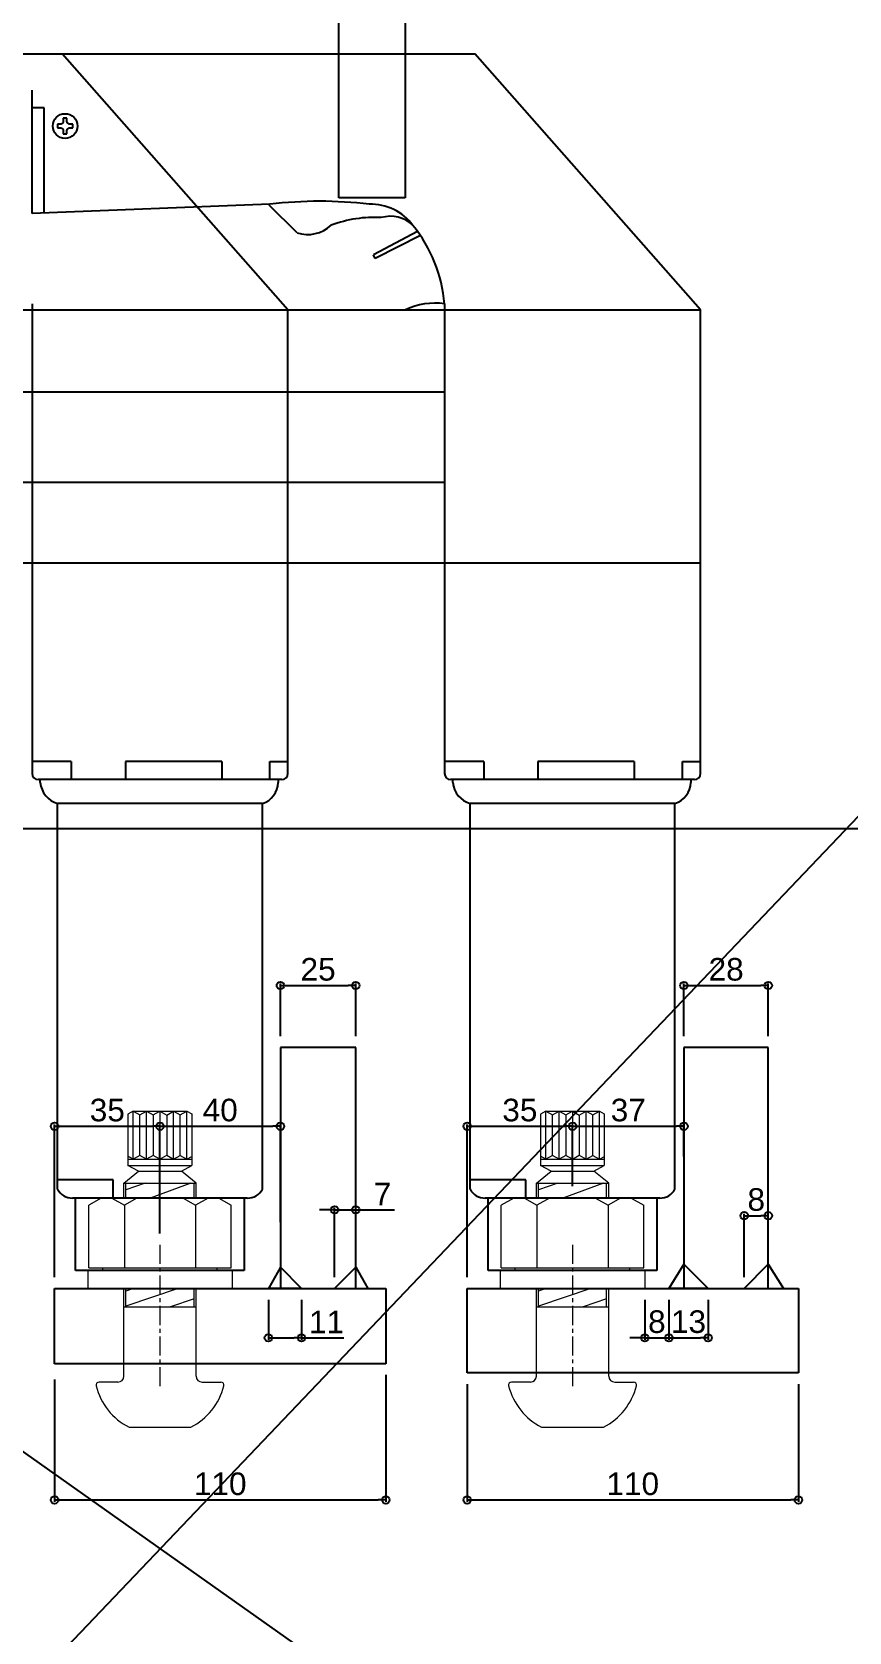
# Model space of a CAD drawing. Header units: millimetres. Extents: x -2880 to 3894, y -2977 to 4857.
# Drawn here: x 296 to 567, y 1071 to 1602 of the extents above; entities that cross this region are included whole.
import ezdxf

# ---------------------------------------------------------------- set-up
doc = ezdxf.new("R2010")
doc.units = ezdxf.units.MM
doc.header["$MEASUREMENT"] = 0
doc.linetypes.add('CENTER', pattern=[50.8, 31.75, -6.35, 6.35, -6.35])
for name, color, linetype in [('_1-0_', 7, 'Continuous'), ('gauge', 1, 'Continuous'), ('KB', 7, 'Continuous')]:
    doc.layers.add(name, color=color, linetype=linetype)
doc.layers.add('不明1', color=6, linetype='Continuous', lineweight=18)
doc.layers.add('中心線', color=4, linetype='CENTER', lineweight=13)
doc.styles.get("Standard").update_dxf_attribs({"font": 'arial.ttf'})
doc.dimstyles.new('コピー ～ 一般寸法', dxfattribs={"dimscale": 0.5, "dimtxt": 15, "dimasz": 5, "dimexe": 1.25, "dimexo": 7.5, "dimgap": 3, "dimtad": 1, "dimdec": 1, "dimdsep": 46, "dimtxsty": 'Standard', "dimblk": 'ORIGIN', "dimcen": 0, "dimclrd": 256, "dimclre": 256, "dimclrt": 256, "dimadec": 0, "dimazin": 0, "dimtfac": 1, "dimtdec": 1, "dimtmove": 0, "dimatfit": 3, "dimfxl": 0, "dimarcsym": 0})

# ---------------------------------------------------------------- blocks, each defined once
blk = doc.blocks.new('_Origin')
at = {"color": 0, "linetype": 'ByBlock', "lineweight": -2}
blk.add_line((0, 0), (-1, 0), dxfattribs=at)
blk.add_circle((0, 0), 0.5, dxfattribs=at)
blk = doc.blocks.new('*D504')
at = {"layer": 'Defpoints', "color": 0}
for p in [(403.06, 1285.57), (378.06, 1264.98), (403.06, 1264.98)]:
    blk.add_point(p, dxfattribs=at)
at = {"layer": 'KB', "lineweight": -2}
for p, q in [((378.06, 1268.73), (378.06, 1286.19)), ((403.06, 1268.73), (403.06, 1286.19)), ((380.56, 1285.57), (400.56, 1285.57))]:
    blk.add_line(p, q, dxfattribs=at)
at = {"layer": 'KB', "lineweight": -2, "xscale": 2.5, "yscale": 2.5, "zscale": 2.5, "rotation": 180}
blk.add_blockref('_Origin', (378.06, 1285.57), dxfattribs=at)
at = {"layer": 'KB', "lineweight": -2, "xscale": 2.5, "yscale": 2.5, "zscale": 2.5}
blk.add_blockref('_Origin', (403.06, 1285.57), dxfattribs=at)
at = {"layer": 'KB', "insert": (390.56, 1290.9), "char_height": 7.5, "attachment_point": 5}
blk.add_mtext('25', dxfattribs=at)
blk = doc.blocks.new('*D505')
at = {"layer": 'Defpoints', "color": 0}
for p in [(540.06, 1285.57), (512.06, 1264.98), (540.06, 1264.98)]:
    blk.add_point(p, dxfattribs=at)
at = {"layer": 'KB', "lineweight": -2}
for p, q in [((512.06, 1268.73), (512.06, 1286.19)), ((540.06, 1268.73), (540.06, 1286.19)), ((514.56, 1285.57), (537.56, 1285.57))]:
    blk.add_line(p, q, dxfattribs=at)
at = {"layer": 'KB', "lineweight": -2, "xscale": 2.5, "yscale": 2.5, "zscale": 2.5, "rotation": 180}
blk.add_blockref('_Origin', (512.06, 1285.57), dxfattribs=at)
at = {"layer": 'KB', "lineweight": -2, "xscale": 2.5, "yscale": 2.5, "zscale": 2.5}
blk.add_blockref('_Origin', (540.06, 1285.57), dxfattribs=at)
at = {"layer": 'KB', "insert": (526.06, 1290.9), "char_height": 7.5, "attachment_point": 5}
blk.add_mtext('28', dxfattribs=at)
blk = doc.blocks.new('*D509')
at = {"layer": 'Defpoints', "color": 0}
for p in [(374.06, 1184.98), (385.06, 1184.98), (385.06, 1168.56)]:
    blk.add_point(p, dxfattribs=at)
at = {"layer": 'gauge', "lineweight": -2}
for p, q in [((374.06, 1181.23), (374.06, 1167.94)), ((385.06, 1181.23), (385.06, 1167.94)), ((376.56, 1168.56), (382.56, 1168.56)), ((385.06, 1168.56), (399.14, 1168.56))]:
    blk.add_line(p, q, dxfattribs=at)
at = {"layer": 'gauge', "lineweight": -2, "xscale": 2.5, "yscale": 2.5, "zscale": 2.5, "rotation": 180}
blk.add_blockref('_Origin', (374.06, 1168.56), dxfattribs=at)
at = {"layer": 'gauge', "lineweight": -2, "xscale": 2.5, "yscale": 2.5, "zscale": 2.5}
blk.add_blockref('_Origin', (385.06, 1168.56), dxfattribs=at)
at = {"layer": 'gauge', "insert": (393.35, 1173.83), "char_height": 7.5, "attachment_point": 5}
blk.add_mtext('11', dxfattribs=at)
blk = doc.blocks.new('*D510')
at = {"layer": 'Defpoints', "color": 0}
for p in [(507.06, 1184.98), (520.06, 1184.98), (520.06, 1168.56)]:
    blk.add_point(p, dxfattribs=at)
at = {"layer": 'gauge', "lineweight": -2}
for p, q in [((507.06, 1181.23), (507.06, 1167.94)), ((520.06, 1181.23), (520.06, 1167.94)), ((509.56, 1168.56), (517.56, 1168.56))]:
    blk.add_line(p, q, dxfattribs=at)
at = {"layer": 'gauge', "lineweight": -2, "xscale": 2.5, "yscale": 2.5, "zscale": 2.5, "rotation": 180}
blk.add_blockref('_Origin', (507.06, 1168.56), dxfattribs=at)
at = {"layer": 'gauge', "lineweight": -2, "xscale": 2.5, "yscale": 2.5, "zscale": 2.5}
blk.add_blockref('_Origin', (520.06, 1168.56), dxfattribs=at)
at = {"layer": 'gauge', "insert": (513.56, 1173.89), "char_height": 7.5, "attachment_point": 5}
blk.add_mtext('13', dxfattribs=at)
blk = doc.blocks.new('*D134')
at = {"layer": 'Defpoints', "color": 0}
for p in [(303.06, 1158.48), (413.06, 1159.98), (413.06, 1114.72)]:
    blk.add_point(p, dxfattribs=at)
at = {"layer": 'gauge', "lineweight": -2}
for p, q in [((303.06, 1154.73), (303.06, 1114.1)), ((413.06, 1156.23), (413.06, 1114.1)), ((305.56, 1114.72), (410.56, 1114.72))]:
    blk.add_line(p, q, dxfattribs=at)
at = {"layer": 'gauge', "lineweight": -2, "xscale": 2.5, "yscale": 2.5, "zscale": 2.5, "rotation": 180}
blk.add_blockref('_Origin', (303.06, 1114.72), dxfattribs=at)
at = {"layer": 'gauge', "lineweight": -2, "xscale": 2.5, "yscale": 2.5, "zscale": 2.5}
blk.add_blockref('_Origin', (413.06, 1114.72), dxfattribs=at)
at = {"layer": 'gauge', "insert": (358.06, 1120.05), "char_height": 7.5, "attachment_point": 5}
blk.add_mtext('110', dxfattribs=at)
blk = doc.blocks.new('*D135')
at = {"layer": 'Defpoints', "color": 0}
for p in [(338.06, 1238.83), (338.06, 1199.48), (303.06, 1184.98)]:
    blk.add_point(p, dxfattribs=at)
at = {"layer": 'gauge', "lineweight": -2}
for p, q in [((303.06, 1188.73), (303.06, 1239.46)), ((305.56, 1238.83), (335.56, 1238.83)), ((338.06, 1203.23), (338.06, 1239.46))]:
    blk.add_line(p, q, dxfattribs=at)
at = {"layer": 'gauge', "lineweight": -2, "xscale": 2.5, "yscale": 2.5, "zscale": 2.5, "rotation": 180}
blk.add_blockref('_Origin', (303.06, 1238.83), dxfattribs=at)
at = {"layer": 'gauge', "lineweight": -2, "xscale": 2.5, "yscale": 2.5, "zscale": 2.5}
blk.add_blockref('_Origin', (338.06, 1238.83), dxfattribs=at)
at = {"layer": 'gauge', "insert": (320.56, 1244.16), "char_height": 7.5, "attachment_point": 5}
blk.add_mtext('35', dxfattribs=at)
blk = doc.blocks.new('*D136')
at = {"layer": 'Defpoints', "color": 0}
for p in [(440.06, 1156.98), (550.06, 1156.98), (550.06, 1114.72)]:
    blk.add_point(p, dxfattribs=at)
at = {"layer": 'gauge', "lineweight": -2}
for p, q in [((440.06, 1153.23), (440.06, 1114.1)), ((550.06, 1153.23), (550.06, 1114.1)), ((442.56, 1114.72), (547.56, 1114.72))]:
    blk.add_line(p, q, dxfattribs=at)
at = {"layer": 'gauge', "lineweight": -2, "xscale": 2.5, "yscale": 2.5, "zscale": 2.5, "rotation": 180}
blk.add_blockref('_Origin', (440.06, 1114.72), dxfattribs=at)
at = {"layer": 'gauge', "lineweight": -2, "xscale": 2.5, "yscale": 2.5, "zscale": 2.5}
blk.add_blockref('_Origin', (550.06, 1114.72), dxfattribs=at)
at = {"layer": 'gauge', "insert": (495.06, 1120.05), "char_height": 7.5, "attachment_point": 5}
blk.add_mtext('110', dxfattribs=at)
blk = doc.blocks.new('*D137')
at = {"layer": 'Defpoints', "color": 0}
for p in [(475.06, 1238.83), (475.06, 1215.17), (440.06, 1184.98)]:
    blk.add_point(p, dxfattribs=at)
at = {"layer": 'gauge', "lineweight": -2}
for p, q in [((440.06, 1188.73), (440.06, 1239.46)), ((442.56, 1238.83), (472.56, 1238.83)), ((475.06, 1218.92), (475.06, 1239.46))]:
    blk.add_line(p, q, dxfattribs=at)
at = {"layer": 'gauge', "lineweight": -2, "xscale": 2.5, "yscale": 2.5, "zscale": 2.5, "rotation": 180}
blk.add_blockref('_Origin', (440.06, 1238.83), dxfattribs=at)
at = {"layer": 'gauge', "lineweight": -2, "xscale": 2.5, "yscale": 2.5, "zscale": 2.5}
blk.add_blockref('_Origin', (475.06, 1238.83), dxfattribs=at)
at = {"layer": 'gauge', "insert": (457.56, 1244.16), "char_height": 7.5, "attachment_point": 5}
blk.add_mtext('35', dxfattribs=at)
blk = doc.blocks.new('*D473')
at = {"layer": 'Defpoints', "color": 0}
for p in [(499.06, 1184.98), (507.06, 1184.98), (507.06, 1168.56)]:
    blk.add_point(p, dxfattribs=at)
at = {"layer": 'gauge', "lineweight": -2}
for p, q in [((499.06, 1181.23), (499.06, 1167.94)), ((507.06, 1181.23), (507.06, 1167.94)), ((496.56, 1168.56), (494.06, 1168.56)), ((499.06, 1168.56), (507.06, 1168.56)), ((509.56, 1168.56), (512.06, 1168.56))]:
    blk.add_line(p, q, dxfattribs=at)
at = {"layer": 'gauge', "lineweight": -2, "xscale": 2.5, "yscale": 2.5, "zscale": 2.5}
blk.add_blockref('_Origin', (499.06, 1168.56), dxfattribs=at)
at = {"layer": 'gauge', "lineweight": -2, "xscale": 2.5, "yscale": 2.5, "zscale": 2.5, "rotation": 180}
blk.add_blockref('_Origin', (507.06, 1168.56), dxfattribs=at)
at = {"layer": 'gauge', "insert": (503.06, 1173.89), "char_height": 7.5, "attachment_point": 5}
blk.add_mtext('8', dxfattribs=at)
blk = doc.blocks.new('*D423')
at = {"layer": 'Defpoints', "color": 0}
for p in [(540.06, 1209.13), (532.06, 1184.98), (540.06, 1184.98)]:
    blk.add_point(p, dxfattribs=at)
at = {"layer": 'gauge', "lineweight": -2}
for p, q in [((532.06, 1188.73), (532.06, 1209.75)), ((534.56, 1209.13), (537.56, 1209.13)), ((540.06, 1188.73), (540.06, 1209.75))]:
    blk.add_line(p, q, dxfattribs=at)
at = {"layer": 'gauge', "lineweight": -2, "xscale": 2.5, "yscale": 2.5, "zscale": 2.5, "rotation": 180}
blk.add_blockref('_Origin', (532.06, 1209.13), dxfattribs=at)
at = {"layer": 'gauge', "lineweight": -2, "xscale": 2.5, "yscale": 2.5, "zscale": 2.5}
blk.add_blockref('_Origin', (540.06, 1209.13), dxfattribs=at)
at = {"layer": 'gauge', "insert": (536.06, 1214.46), "char_height": 7.5, "attachment_point": 5}
blk.add_mtext('8', dxfattribs=at)
blk = doc.blocks.new('*D424')
at = {"layer": 'Defpoints', "color": 0}
for p in [(403.06, 1211.07), (403.06, 1191.98), (396.06, 1184.98)]:
    blk.add_point(p, dxfattribs=at)
at = {"layer": 'gauge', "lineweight": -2}
for p, q in [((396.06, 1188.73), (396.06, 1211.69)), ((403.06, 1195.73), (403.06, 1211.69)), ((393.56, 1211.07), (391.06, 1211.07)), ((396.06, 1211.07), (403.06, 1211.07)), ((405.56, 1211.07), (415.9, 1211.07))]:
    blk.add_line(p, q, dxfattribs=at)
at = {"layer": 'gauge', "lineweight": -2, "xscale": 2.5, "yscale": 2.5, "zscale": 2.5}
blk.add_blockref('_Origin', (396.06, 1211.07), dxfattribs=at)
at = {"layer": 'gauge', "lineweight": -2, "xscale": 2.5, "yscale": 2.5, "zscale": 2.5, "rotation": 180}
blk.add_blockref('_Origin', (403.06, 1211.07), dxfattribs=at)
at = {"layer": 'gauge', "insert": (411.98, 1216.32), "char_height": 7.5, "attachment_point": 5}
blk.add_mtext('7', dxfattribs=at)
blk = doc.blocks.new('*D384')
at = {"layer": 'Defpoints', "color": 0}
for p in [(378.06, 1238.83), (338.06, 1203.23), (378.06, 1203.23)]:
    blk.add_point(p, dxfattribs=at)
at = {"layer": 'gauge', "lineweight": -2}
for p, q in [((338.06, 1206.98), (338.06, 1239.46)), ((340.56, 1238.83), (375.56, 1238.83)), ((378.06, 1206.98), (378.06, 1239.46))]:
    blk.add_line(p, q, dxfattribs=at)
at = {"layer": 'gauge', "lineweight": -2, "xscale": 2.5, "yscale": 2.5, "zscale": 2.5, "rotation": 180}
blk.add_blockref('_Origin', (338.06, 1238.83), dxfattribs=at)
at = {"layer": 'gauge', "lineweight": -2, "xscale": 2.5, "yscale": 2.5, "zscale": 2.5}
blk.add_blockref('_Origin', (378.06, 1238.83), dxfattribs=at)
at = {"layer": 'gauge', "insert": (358.06, 1244.16), "char_height": 7.5, "attachment_point": 5}
blk.add_mtext('40', dxfattribs=at)
blk = doc.blocks.new('*D385')
at = {"layer": 'Defpoints', "color": 0}
for p in [(512.06, 1238.83), (512.06, 1224.98), (475.06, 1219.98)]:
    blk.add_point(p, dxfattribs=at)
at = {"layer": 'gauge', "lineweight": -2}
for p, q in [((475.06, 1223.73), (475.06, 1239.46)), ((477.56, 1238.83), (509.56, 1238.83)), ((512.06, 1228.73), (512.06, 1239.46))]:
    blk.add_line(p, q, dxfattribs=at)
at = {"layer": 'gauge', "lineweight": -2, "xscale": 2.5, "yscale": 2.5, "zscale": 2.5, "rotation": 180}
blk.add_blockref('_Origin', (475.06, 1238.83), dxfattribs=at)
at = {"layer": 'gauge', "lineweight": -2, "xscale": 2.5, "yscale": 2.5, "zscale": 2.5}
blk.add_blockref('_Origin', (512.06, 1238.83), dxfattribs=at)
at = {"layer": 'gauge', "insert": (493.56, 1244.16), "char_height": 7.5, "attachment_point": 5}
blk.add_mtext('37', dxfattribs=at)

msp = doc.modelspace()

# ---------------------------------------------------------------- linework, layer by layer
at = {"layer": '_1-0_', "color": 3, "linetype": 'Continuous'}
for p, q in [((129.262, 1594.981), (305.556, 1594.981)), ((266.262, 1594.981), (442.556, 1594.981)), ((380.556, 1509.981), (305.556, 1594.981)), ((517.556, 1509.981), (442.556, 1594.981)), ((295.556, 1541.981), (295.556, 1582.916)), ((299.556, 1576.981), (295.556, 1576.981)), ((299.556, 1542.221), (299.556, 1576.981)), ((307.156, 1573.544), (305.956, 1573.544)), ((305.956, 1573.544), (305.956, 1572.562)), ((307.156, 1572.562), (307.156, 1573.544)), ((304.975, 1571.581), (303.994, 1571.581)), ((303.994, 1571.581), (303.994, 1570.381)), ((303.994, 1570.381), (304.975, 1570.381)), ((304.999, 1571.581), (304.975, 1571.581)), ((304.975, 1570.381), (304.999, 1570.381)), ((305.023, 1571.582), (304.999, 1571.581)), ((304.999, 1570.381), (305.023, 1570.38)), ((305.047, 1571.584), (305.023, 1571.582)), ((305.023, 1570.38), (305.047, 1570.379)), ((305.071, 1571.586), (305.047, 1571.584)), ((305.047, 1570.379), (305.071, 1570.376)), ((305.095, 1571.589), (305.071, 1571.586)), ((305.071, 1570.376), (305.095, 1570.374)), ((305.118, 1571.592), (305.095, 1571.589)), ((305.095, 1570.374), (305.118, 1570.371)), ((305.142, 1571.596), (305.118, 1571.592)), ((305.118, 1570.371), (305.142, 1570.367)), ((305.166, 1571.6), (305.142, 1571.596)), ((305.142, 1570.367), (305.166, 1570.362)), ((305.19, 1571.605), (305.166, 1571.6)), ((305.166, 1570.362), (305.19, 1570.357)), ((305.213, 1571.611), (305.19, 1571.605)), ((305.19, 1570.357), (305.213, 1570.352)), ((305.236, 1571.617), (305.213, 1571.611)), ((305.213, 1570.352), (305.236, 1570.346)), ((305.259, 1571.623), (305.236, 1571.617)), ((305.236, 1570.346), (305.259, 1570.339)), ((305.282, 1571.631), (305.259, 1571.623)), ((305.259, 1570.339), (305.282, 1570.332)), ((305.305, 1571.638), (305.282, 1571.631)), ((305.282, 1570.332), (305.305, 1570.324)), ((305.328, 1571.647), (305.305, 1571.638)), ((305.305, 1570.324), (305.328, 1570.315)), ((305.35, 1571.656), (305.328, 1571.647)), ((305.328, 1570.315), (305.35, 1570.307)), ((305.372, 1571.665), (305.35, 1571.656)), ((305.35, 1570.307), (305.372, 1570.297)), ((305.394, 1571.675), (305.372, 1571.665)), ((305.372, 1570.297), (305.394, 1570.287)), ((305.416, 1571.686), (305.394, 1571.675)), ((305.394, 1570.287), (305.416, 1570.276)), ((305.437, 1571.697), (305.416, 1571.686)), ((305.416, 1570.276), (305.437, 1570.265)), ((305.458, 1571.709), (305.437, 1571.697)), ((305.437, 1570.265), (305.458, 1570.254)), ((305.479, 1571.721), (305.458, 1571.709)), ((305.458, 1570.254), (305.479, 1570.242)), ((305.5, 1571.733), (305.479, 1571.721)), ((305.479, 1570.242), (305.5, 1570.229)), ((305.52, 1571.746), (305.5, 1571.733)), ((305.5, 1570.229), (305.52, 1570.216)), ((305.54, 1571.76), (305.52, 1571.746)), ((305.52, 1570.216), (305.54, 1570.202)), ((305.559, 1571.774), (305.54, 1571.76)), ((305.54, 1570.202), (305.559, 1570.188)), ((305.578, 1571.789), (305.559, 1571.774)), ((305.559, 1570.188), (305.578, 1570.174)), ((305.597, 1571.804), (305.578, 1571.789)), ((305.578, 1570.174), (305.597, 1570.159)), ((305.616, 1571.819), (305.597, 1571.804)), ((305.597, 1570.159), (305.616, 1570.143)), ((305.634, 1571.835), (305.616, 1571.819)), ((305.616, 1570.143), (305.634, 1570.127)), ((305.651, 1571.852), (305.634, 1571.835)), ((305.634, 1570.127), (305.651, 1570.111)), ((305.668, 1571.868), (305.651, 1571.852)), ((305.651, 1570.111), (305.668, 1570.094)), ((305.685, 1571.886), (305.668, 1571.868)), ((305.668, 1570.094), (305.685, 1570.077)), ((305.702, 1571.903), (305.685, 1571.886)), ((305.685, 1570.077), (305.702, 1570.059)), ((305.718, 1571.921), (305.702, 1571.903)), ((305.702, 1570.059), (305.718, 1570.041)), ((305.733, 1571.94), (305.718, 1571.921)), ((305.718, 1570.041), (305.733, 1570.022)), ((305.748, 1571.959), (305.733, 1571.94)), ((305.733, 1570.022), (305.748, 1570.004)), ((305.763, 1571.978), (305.748, 1571.959)), ((305.748, 1570.004), (305.763, 1569.985)), ((305.777, 1571.997), (305.763, 1571.978)), ((305.763, 1569.985), (305.777, 1569.965)), ((305.791, 1572.017), (305.777, 1571.997)), ((305.777, 1569.965), (305.791, 1569.945)), ((305.804, 1572.037), (305.791, 1572.017)), ((305.791, 1569.945), (305.804, 1569.925)), ((305.816, 1572.058), (305.804, 1572.037)), ((305.804, 1569.925), (305.816, 1569.904)), ((305.828, 1572.079), (305.816, 1572.058)), ((305.816, 1569.904), (305.828, 1569.884)), ((305.84, 1572.1), (305.828, 1572.079)), ((305.828, 1569.884), (305.84, 1569.863)), ((305.851, 1572.121), (305.84, 1572.1)), ((305.84, 1569.863), (305.851, 1569.841)), ((305.862, 1572.143), (305.851, 1572.121)), ((305.851, 1569.841), (305.862, 1569.82)), ((305.872, 1572.165), (305.862, 1572.143)), ((305.862, 1569.82), (305.872, 1569.798)), ((305.881, 1572.187), (305.872, 1572.165)), ((305.872, 1569.798), (305.881, 1569.775)), ((305.89, 1572.209), (305.881, 1572.187)), ((305.881, 1569.775), (305.89, 1569.753)), ((305.899, 1572.232), (305.89, 1572.209)), ((305.89, 1569.753), (305.899, 1569.731)), ((305.906, 1572.255), (305.899, 1572.232)), ((305.899, 1569.731), (305.906, 1569.708)), ((305.914, 1572.278), (305.906, 1572.255)), ((305.906, 1569.708), (305.914, 1569.685)), ((305.92, 1572.301), (305.914, 1572.278)), ((305.914, 1569.685), (305.92, 1569.662)), ((305.927, 1572.324), (305.92, 1572.301)), ((305.92, 1569.662), (305.927, 1569.638)), ((305.932, 1572.347), (305.927, 1572.324)), ((305.927, 1569.638), (305.932, 1569.615)), ((305.937, 1572.371), (305.932, 1572.347)), ((305.932, 1569.615), (305.937, 1569.591)), ((305.942, 1572.395), (305.937, 1572.371)), ((305.937, 1569.591), (305.942, 1569.568)), ((305.945, 1572.418), (305.942, 1572.395)), ((305.942, 1569.568), (305.945, 1569.544)), ((305.949, 1572.442), (305.945, 1572.418)), ((305.945, 1569.544), (305.949, 1569.52)), ((305.951, 1572.466), (305.949, 1572.442)), ((305.949, 1569.52), (305.951, 1569.496)), ((305.953, 1572.49), (305.951, 1572.466)), ((305.951, 1569.496), (305.953, 1569.472)), ((305.955, 1572.514), (305.953, 1572.49)), ((305.953, 1569.472), (305.955, 1569.448)), ((305.956, 1572.538), (305.955, 1572.514)), ((305.955, 1569.448), (305.956, 1569.424)), ((305.956, 1572.562), (305.956, 1572.538)), ((305.956, 1569.424), (305.956, 1569.4)), ((305.956, 1569.4), (305.956, 1568.419)), ((305.956, 1568.419), (307.156, 1568.419)), ((307.156, 1572.538), (307.156, 1572.562)), ((307.157, 1572.514), (307.156, 1572.538)), ((307.156, 1569.424), (307.157, 1569.448)), ((307.156, 1569.4), (307.156, 1569.424)), ((307.156, 1568.419), (307.156, 1569.4)), ((307.159, 1572.49), (307.157, 1572.514)), ((307.157, 1569.448), (307.159, 1569.472)), ((307.161, 1572.466), (307.159, 1572.49)), ((307.159, 1569.472), (307.161, 1569.496)), ((307.163, 1572.442), (307.161, 1572.466)), ((307.161, 1569.496), (307.163, 1569.52)), ((307.167, 1572.418), (307.163, 1572.442)), ((307.163, 1569.52), (307.167, 1569.544)), ((307.17, 1572.395), (307.167, 1572.418)), ((307.167, 1569.544), (307.17, 1569.568)), ((307.175, 1572.371), (307.17, 1572.395)), ((307.17, 1569.568), (307.175, 1569.591)), ((307.18, 1572.347), (307.175, 1572.371)), ((307.175, 1569.591), (307.18, 1569.615)), ((307.185, 1572.324), (307.18, 1572.347)), ((307.18, 1569.615), (307.185, 1569.638)), ((307.192, 1572.301), (307.185, 1572.324)), ((307.185, 1569.638), (307.192, 1569.662)), ((307.198, 1572.278), (307.192, 1572.301)), ((307.192, 1569.662), (307.198, 1569.685)), ((307.206, 1572.255), (307.198, 1572.278)), ((307.198, 1569.685), (307.206, 1569.708)), ((307.213, 1572.232), (307.206, 1572.255)), ((307.206, 1569.708), (307.213, 1569.731)), ((307.222, 1572.209), (307.213, 1572.232)), ((307.213, 1569.731), (307.222, 1569.753)), ((307.231, 1572.187), (307.222, 1572.209)), ((307.222, 1569.753), (307.231, 1569.775)), ((307.24, 1572.165), (307.231, 1572.187)), ((307.231, 1569.775), (307.24, 1569.798)), ((307.25, 1572.143), (307.24, 1572.165)), ((307.24, 1569.798), (307.25, 1569.82)), ((307.261, 1572.121), (307.25, 1572.143)), ((307.25, 1569.82), (307.261, 1569.841)), ((307.272, 1572.1), (307.261, 1572.121)), ((307.261, 1569.841), (307.272, 1569.863)), ((307.283, 1572.079), (307.272, 1572.1)), ((307.272, 1569.863), (307.283, 1569.884)), ((307.296, 1572.058), (307.283, 1572.079)), ((307.283, 1569.884), (307.296, 1569.904)), ((307.308, 1572.037), (307.296, 1572.058)), ((307.296, 1569.904), (307.308, 1569.925)), ((307.321, 1572.017), (307.308, 1572.037)), ((307.308, 1569.925), (307.321, 1569.945)), ((307.335, 1571.997), (307.321, 1572.017)), ((307.321, 1569.945), (307.335, 1569.965)), ((307.349, 1571.978), (307.335, 1571.997)), ((307.335, 1569.965), (307.349, 1569.985)), ((307.364, 1571.959), (307.349, 1571.978)), ((307.349, 1569.985), (307.364, 1570.004)), ((307.379, 1571.94), (307.364, 1571.959)), ((307.364, 1570.004), (307.379, 1570.022)), ((307.394, 1571.921), (307.379, 1571.94)), ((307.379, 1570.022), (307.394, 1570.041)), ((307.41, 1571.903), (307.394, 1571.921)), ((307.394, 1570.041), (307.41, 1570.059)), ((307.427, 1571.886), (307.41, 1571.903)), ((307.41, 1570.059), (307.427, 1570.077)), ((307.444, 1571.868), (307.427, 1571.886)), ((307.427, 1570.077), (307.444, 1570.094)), ((307.461, 1571.852), (307.444, 1571.868)), ((307.444, 1570.094), (307.461, 1570.111)), ((307.478, 1571.835), (307.461, 1571.852)), ((307.461, 1570.111), (307.478, 1570.127)), ((307.496, 1571.819), (307.478, 1571.835)), ((307.478, 1570.127), (307.496, 1570.143)), ((307.515, 1571.804), (307.496, 1571.819)), ((307.496, 1570.143), (307.515, 1570.159)), ((307.534, 1571.789), (307.515, 1571.804)), ((307.515, 1570.159), (307.534, 1570.174)), ((307.553, 1571.774), (307.534, 1571.789)), ((307.534, 1570.174), (307.553, 1570.188)), ((307.572, 1571.76), (307.553, 1571.774)), ((307.553, 1570.188), (307.572, 1570.202)), ((307.592, 1571.746), (307.572, 1571.76)), ((307.572, 1570.202), (307.592, 1570.216)), ((307.612, 1571.733), (307.592, 1571.746)), ((307.592, 1570.216), (307.612, 1570.229)), ((307.633, 1571.721), (307.612, 1571.733)), ((307.612, 1570.229), (307.633, 1570.242)), ((307.654, 1571.709), (307.633, 1571.721)), ((307.633, 1570.242), (307.654, 1570.254)), ((307.675, 1571.697), (307.654, 1571.709)), ((307.654, 1570.254), (307.675, 1570.265)), ((307.696, 1571.686), (307.675, 1571.697)), ((307.675, 1570.265), (307.696, 1570.276)), ((307.718, 1571.675), (307.696, 1571.686)), ((307.696, 1570.276), (307.718, 1570.287)), ((307.74, 1571.665), (307.718, 1571.675)), ((307.718, 1570.287), (307.74, 1570.297)), ((307.762, 1571.656), (307.74, 1571.665)), ((307.74, 1570.297), (307.762, 1570.307)), ((307.784, 1571.647), (307.762, 1571.656)), ((307.762, 1570.307), (307.784, 1570.315)), ((307.807, 1571.638), (307.784, 1571.647)), ((307.784, 1570.315), (307.807, 1570.324)), ((307.83, 1571.631), (307.807, 1571.638)), ((307.807, 1570.324), (307.83, 1570.332)), ((307.853, 1571.623), (307.83, 1571.631)), ((307.83, 1570.332), (307.853, 1570.339)), ((307.876, 1571.617), (307.853, 1571.623)), ((307.853, 1570.339), (307.876, 1570.346)), ((307.899, 1571.611), (307.876, 1571.617)), ((307.876, 1570.346), (307.899, 1570.352)), ((307.922, 1571.605), (307.899, 1571.611)), ((307.899, 1570.352), (307.922, 1570.357)), ((307.946, 1571.6), (307.922, 1571.605)), ((307.922, 1570.357), (307.946, 1570.362)), ((307.97, 1571.596), (307.946, 1571.6)), ((307.946, 1570.362), (307.97, 1570.367)), ((307.994, 1571.592), (307.97, 1571.596)), ((307.97, 1570.367), (307.994, 1570.371)), ((308.017, 1571.589), (307.994, 1571.592)), ((307.994, 1570.371), (308.017, 1570.374)), ((308.041, 1571.586), (308.017, 1571.589)), ((308.017, 1570.374), (308.041, 1570.376)), ((308.065, 1571.584), (308.041, 1571.586)), ((308.041, 1570.376), (308.065, 1570.379)), ((308.089, 1571.582), (308.065, 1571.584)), ((308.065, 1570.379), (308.089, 1570.38)), ((308.113, 1571.581), (308.089, 1571.582)), ((308.089, 1570.38), (308.113, 1570.381)), ((308.137, 1571.581), (308.113, 1571.581)), ((308.113, 1570.381), (308.137, 1570.381)), ((309.118, 1571.581), (308.137, 1571.581)), ((308.137, 1570.381), (309.118, 1570.381)), ((309.118, 1570.381), (309.118, 1571.581)), ((374.556, 1544.981), (295.556, 1541.981)), ((383.556, 1535.504), (374.318, 1544.743)), ((423.585, 1535.981), (408.926, 1528.223)), ((424.556, 1534.594), (409.556, 1526.981)), ((409.556, 1526.981), (408.926, 1528.223)), ((126.556, 1509.981), (380.556, 1509.981)), ((263.556, 1509.981), (517.556, 1509.981)), ((295.556, 1511.981), (295.556, 1355.981)), ((380.556, 1425.981), (380.556, 1509.981)), ((432.556, 1511.981), (432.556, 1355.981)), ((517.556, 1425.981), (517.556, 1509.981)), ((432.556, 1482.607), (260.556, 1482.607)), ((432.556, 1452.607), (260.556, 1452.607)), ((380.556, 1355.981), (380.556, 1444.153)), ((517.556, 1355.981), (517.556, 1444.153)), ((128.556, 1425.981), (380.556, 1425.981)), ((265.556, 1425.981), (517.556, 1425.981)), ((308.556, 1359.981), (295.556, 1359.981)), ((308.556, 1359.981), (308.556, 1353.981)), ((358.556, 1359.981), (326.556, 1359.981)), ((326.556, 1359.981), (326.556, 1353.981)), ((358.556, 1359.981), (358.556, 1353.981)), ((374.556, 1353.981), (374.556, 1359.981)), ((374.556, 1359.981), (380.556, 1359.981)), ((445.556, 1359.981), (432.556, 1359.981)), ((445.556, 1359.981), (445.556, 1353.981)), ((495.556, 1359.981), (463.556, 1359.981)), ((463.556, 1359.981), (463.556, 1353.981)), ((495.556, 1359.981), (495.556, 1353.981)), ((511.556, 1353.981), (511.556, 1359.981)), ((511.556, 1359.981), (517.556, 1359.981)), ((378.556, 1353.981), (297.556, 1353.981)), ((298.306, 1352.981), (298.306, 1353.981)), ((377.306, 1353.981), (377.306, 1352.981)), ((515.556, 1353.981), (434.556, 1353.981)), ((435.306, 1352.981), (435.306, 1353.981)), ((514.306, 1353.981), (514.306, 1352.981)), ((304.056, 1217.981), (304.056, 1345.981)), ((372.056, 1345.981), (304.056, 1345.981)), ((372.056, 1217.981), (372.056, 1345.981)), ((441.056, 1217.981), (441.056, 1345.981)), ((509.056, 1345.981), (441.056, 1345.981)), ((509.056, 1217.981), (509.056, 1345.981)), ((322.556, 1220.981), (304.056, 1220.981)), ((322.556, 1214.981), (322.556, 1220.981)), ((459.556, 1220.981), (441.056, 1220.981)), ((459.556, 1214.981), (459.556, 1220.981)), ((367.056, 1214.981), (309.056, 1214.981)), ((310.056, 1190.981), (310.056, 1214.981)), ((366.056, 1214.981), (366.056, 1190.981)), ((504.056, 1214.981), (446.056, 1214.981)), ((447.056, 1190.981), (447.056, 1214.981)), ((503.056, 1214.981), (503.056, 1190.981)), ((366.056, 1190.981), (310.056, 1190.981)), ((503.056, 1190.981), (447.056, 1190.981))]:
    msp.add_line(p, q, dxfattribs=at)
msp.add_circle((306.556, 1570.981), 4.1, dxfattribs=at)
for centre, radius, start, end in [((391.056, 1411.698), 134.3, 82.94288, 97.05715), ((408.22, 1527.85), 17.144, 36.22397, 92.22021), ((414.556, 1530.19), 10.81, 46.1115, 106.11159), ((387.056, 1546.628), 11.661, 252.53427, 312.53423), ((409.222, 1500.234), 40.409, 86.68937, 110.69883), ((384.796, 1507.806), 47.942, 4.99626, 39.00708), ((429.556, 1488.231), 23.939, 82.80078, 114.69156), ((297.556, 1355.981), 2, 180, 270), ((378.556, 1355.981), 2, 270, 0), ((434.556, 1355.981), 2, 180, 270), ((515.556, 1355.981), 2, 270, 0), ((306.35, 1353.727), 8.079, 185.30014, 253.50126), ((369.685, 1353.228), 7.625, 288.11516, 358.14502), ((443.35, 1353.727), 8.079, 185.30014, 253.50126), ((506.685, 1353.228), 7.625, 288.11516, 358.14502), ((308.818, 1220.252), 5.276, 205.49224, 272.58024), ((367.294, 1220.252), 5.276, 267.41976, 334.50776), ((445.818, 1220.252), 5.276, 205.49224, 272.58024), ((504.294, 1220.252), 5.276, 267.41976, 334.50776)]:
    msp.add_arc(centre, radius, start, end, dxfattribs=at)
at = {"layer": 'gauge'}
for p, q in [((840, 1625.182), (0, 743.674)), ((840, 743.674), (0, 1337.674)), ((378.056, 1191.981), (374.056, 1184.981)), ((385.056, 1184.981), (378.056, 1191.981)), ((396.056, 1184.981), (403.056, 1191.981)), ((403.056, 1191.981), (407.056, 1184.981)), ((512.056, 1192.981), (507.056, 1184.981)), ((520.056, 1184.981), (512.056, 1192.981)), ((532.056, 1184.981), (540.056, 1192.981)), ((540.056, 1192.981), (545.056, 1184.981)), ((385.056, 1184.981), (374.056, 1184.981)), ((396.056, 1184.981), (407.056, 1184.981)), ((520.056, 1184.981), (507.056, 1184.981)), ((532.056, 1184.981), (545.056, 1184.981))]:
    msp.add_line(p, q, dxfattribs=at)
msp.add_lwpolyline([(0, 1337.674), (840, 1337.674), (840, 743.674), (0, 743.674)], close=True, dxfattribs=at)
at = {"layer": 'KB'}
for p, q in [((397.467, 1547.181), (397.467, 1627.181)), ((419.467, 1627.181), (419.467, 1547.181)), ((419.467, 1547.181), (397.467, 1547.181)), ((378.056, 1264.981), (378.056, 1184.981)), ((403.056, 1264.981), (378.056, 1264.981)), ((403.056, 1184.981), (403.056, 1264.981)), ((512.056, 1264.981), (512.056, 1184.981)), ((540.056, 1264.981), (512.056, 1264.981)), ((540.056, 1184.981), (540.056, 1264.981)), ((303.056, 1184.981), (413.056, 1184.981)), ((303.056, 1159.981), (303.056, 1184.981)), ((413.056, 1184.981), (413.056, 1159.981)), ((440.056, 1184.981), (550.056, 1184.981)), ((440.056, 1156.981), (440.056, 1184.981)), ((550.056, 1184.981), (550.056, 1156.981)), ((413.056, 1159.981), (303.056, 1159.981)), ((550.056, 1156.981), (440.056, 1156.981))]:
    msp.add_line(p, q, dxfattribs=at)
at = {"layer": '不明1', "linetype": 'Continuous'}
for p, q in [((329.17, 1243.859), (327.405, 1242.84)), ((329.17, 1243.859), (347.02, 1243.859)), ((329.17, 1227.859), (329.17, 1243.859)), ((329.17, 1243.859), (331.382, 1242.582)), ((331.382, 1242.582), (333.593, 1243.859)), ((333.593, 1227.859), (333.593, 1243.859)), ((333.593, 1243.859), (335.805, 1242.582)), ((335.805, 1242.582), (338.017, 1243.859)), ((338.056, 1243.859), (338.017, 1227.859)), ((338.056, 1243.859), (340.307, 1242.559)), ((340.307, 1242.559), (342.597, 1243.881)), ((342.597, 1227.859), (342.597, 1243.859)), ((342.597, 1243.859), (344.808, 1242.582)), ((344.808, 1242.582), (347.02, 1243.859)), ((347.02, 1227.859), (347.02, 1243.859)), ((347.02, 1243.859), (348.61, 1242.941)), ((466.17, 1243.859), (464.405, 1242.84)), ((466.17, 1243.859), (484.02, 1243.859)), ((466.17, 1227.859), (466.17, 1243.859)), ((466.17, 1243.859), (468.382, 1242.582)), ((468.382, 1242.582), (470.593, 1243.859)), ((470.593, 1227.859), (470.593, 1243.859)), ((470.593, 1243.859), (472.805, 1242.582)), ((472.805, 1242.582), (475.017, 1243.859)), ((475.056, 1243.859), (475.017, 1227.859)), ((475.056, 1243.859), (477.307, 1242.559)), ((477.307, 1242.559), (479.597, 1243.881)), ((479.597, 1227.859), (479.597, 1243.859)), ((479.597, 1243.859), (481.808, 1242.582)), ((481.808, 1242.582), (484.02, 1243.859)), ((484.02, 1227.859), (484.02, 1243.859)), ((484.02, 1243.859), (485.61, 1242.941)), ((327.405, 1242.84), (327.405, 1225.757)), ((331.382, 1229.136), (331.382, 1242.582)), ((335.805, 1242.582), (335.805, 1229.136)), ((340.307, 1242.559), (340.307, 1229.181)), ((344.808, 1229.136), (344.808, 1242.582)), ((348.61, 1242.941), (348.61, 1225.757)), ((464.405, 1242.84), (464.405, 1225.757)), ((468.382, 1229.136), (468.382, 1242.582)), ((472.805, 1242.582), (472.805, 1229.136)), ((477.307, 1242.559), (477.307, 1229.181)), ((481.808, 1229.136), (481.808, 1242.582)), ((485.61, 1242.941), (485.61, 1225.757)), ((329.17, 1227.859), (327.405, 1228.878)), ((327.405, 1227.859), (348.629, 1227.859)), ((331.382, 1229.136), (329.17, 1227.859)), ((333.593, 1227.859), (331.382, 1229.136)), ((335.805, 1229.136), (333.593, 1227.859)), ((338.017, 1227.859), (335.805, 1229.136)), ((338.017, 1227.859), (340.307, 1229.181)), ((340.307, 1229.181), (342.597, 1227.859)), ((342.597, 1227.859), (344.808, 1229.136)), ((344.808, 1229.136), (347.02, 1227.859)), ((347.02, 1227.859), (348.628, 1228.787)), ((466.17, 1227.859), (464.405, 1228.878)), ((464.405, 1227.859), (485.629, 1227.859)), ((468.382, 1229.136), (466.17, 1227.859)), ((470.593, 1227.859), (468.382, 1229.136)), ((472.805, 1229.136), (470.593, 1227.859)), ((475.017, 1227.859), (472.805, 1229.136)), ((475.017, 1227.859), (477.307, 1229.181)), ((477.307, 1229.181), (479.597, 1227.859)), ((479.597, 1227.859), (481.808, 1229.136)), ((481.808, 1229.136), (484.02, 1227.859)), ((484.02, 1227.859), (485.628, 1228.787)), ((326.056, 1219.981), (330.933, 1223.859)), ((327.405, 1225.757), (348.61, 1225.757)), ((330.933, 1223.859), (327.405, 1225.757)), ((330.933, 1223.859), (345.179, 1223.859)), ((330.933, 1223.859), (345.179, 1223.859)), ((345.179, 1223.859), (348.61, 1225.757)), ((350.056, 1219.981), (345.179, 1223.859)), ((463.056, 1219.981), (467.933, 1223.859)), ((464.405, 1225.757), (485.61, 1225.757)), ((467.933, 1223.859), (464.405, 1225.757)), ((467.933, 1223.859), (482.179, 1223.859)), ((467.933, 1223.859), (482.179, 1223.859)), ((482.179, 1223.859), (485.61, 1225.757)), ((487.056, 1219.981), (482.179, 1223.859)), ((326.056, 1219.981), (350.056, 1219.981)), ((326.056, 1214.981), (326.056, 1219.981)), ((333.179, 1219.981), (326.756, 1217.765)), ((326.756, 1214.981), (326.756, 1219.981)), ((348.302, 1219.981), (334.818, 1214.981)), ((349.356, 1214.981), (349.356, 1219.981)), ((350.056, 1214.981), (350.056, 1219.981)), ((463.056, 1219.981), (487.056, 1219.981)), ((463.056, 1214.981), (463.056, 1219.981)), ((470.179, 1219.981), (463.756, 1217.765)), ((463.756, 1214.981), (463.756, 1219.981)), ((485.302, 1219.981), (471.818, 1214.981)), ((486.356, 1214.981), (486.356, 1219.981)), ((487.056, 1214.981), (487.056, 1219.981)), ((318.556, 1214.981), (314.406, 1212.585)), ((314.406, 1191.781), (314.406, 1212.585)), ((318.556, 1214.981), (357.556, 1214.981)), ((322.081, 1214.981), (326.231, 1212.585)), ((330.381, 1214.981), (326.231, 1212.585)), ((326.231, 1212.585), (326.231, 1191.781)), ((345.731, 1214.981), (349.881, 1212.585)), ((354.031, 1214.981), (349.881, 1212.585)), ((349.881, 1212.585), (349.881, 1191.781)), ((357.556, 1214.981), (361.706, 1212.585)), ((361.706, 1191.781), (361.706, 1212.585)), ((455.556, 1214.981), (451.406, 1212.585)), ((451.406, 1191.781), (451.406, 1212.585)), ((455.556, 1214.981), (494.556, 1214.981)), ((459.081, 1214.981), (463.231, 1212.585)), ((467.381, 1214.981), (463.231, 1212.585)), ((463.231, 1212.585), (463.231, 1191.781)), ((482.731, 1214.981), (486.881, 1212.585)), ((491.031, 1214.981), (486.881, 1212.585)), ((486.881, 1212.585), (486.881, 1191.781)), ((494.556, 1214.981), (498.706, 1212.585)), ((498.706, 1191.781), (498.706, 1212.585)), ((314.056, 1190.981), (362.056, 1190.981)), ((314.056, 1190.981), (314.056, 1184.981)), ((314.406, 1191.781), (361.706, 1191.781)), ((319.056, 1190.981), (319.056, 1191.781)), ((319.056, 1190.981), (357.056, 1190.981)), ((357.056, 1190.981), (357.056, 1191.781)), ((362.056, 1190.981), (362.056, 1184.981)), ((451.056, 1190.981), (499.056, 1190.981)), ((451.056, 1190.981), (451.056, 1184.981)), ((451.406, 1191.781), (498.706, 1191.781)), ((456.056, 1190.981), (456.056, 1191.781)), ((456.056, 1190.981), (494.056, 1190.981)), ((494.056, 1190.981), (494.056, 1191.781)), ((499.056, 1190.981), (499.056, 1184.981)), ((314.056, 1184.981), (362.056, 1184.981)), ((326.056, 1155.859), (326.056, 1184.981)), ((326.756, 1178.859), (326.756, 1184.981)), ((329.213, 1184.981), (326.756, 1184.119)), ((344.082, 1184.981), (326.756, 1179.088)), ((349.356, 1178.859), (349.356, 1184.981)), ((350.056, 1155.859), (350.056, 1184.981)), ((451.056, 1184.981), (499.056, 1184.981)), ((463.056, 1155.859), (463.056, 1184.981)), ((463.756, 1178.859), (463.756, 1184.981)), ((466.213, 1184.981), (463.756, 1184.119)), ((481.082, 1184.981), (463.756, 1179.088)), ((486.356, 1178.859), (486.356, 1184.981)), ((487.056, 1155.859), (487.056, 1184.981)), ((349.356, 1181.498), (341.596, 1178.859)), ((486.356, 1181.498), (478.596, 1178.859)), ((326.056, 1178.859), (350.056, 1178.859)), ((463.056, 1178.859), (487.056, 1178.859)), ((324.056, 1153.859), (317.806, 1153.859)), ((352.056, 1153.859), (358.306, 1153.859)), ((461.056, 1153.859), (454.806, 1153.859)), ((489.056, 1153.859), (495.306, 1153.859)), ((327.788, 1138.859), (348.324, 1138.859)), ((464.788, 1138.859), (485.324, 1138.859))]:
    msp.add_line(p, q, dxfattribs=at)
for centre, radius, start, end in [((317.806, 1152.859), 1, 90, 194.40202), ((324.056, 1155.859), 2, 270, 0), ((352.056, 1155.859), 2, 180, 270), ((358.306, 1152.859), 1, 345.59798, 90), ((454.806, 1152.859), 1, 90, 194.40202), ((461.056, 1155.859), 2, 270, 0), ((489.056, 1155.859), 2, 180, 270), ((495.306, 1152.859), 1, 345.59798, 90), ((337.662, 1157.958), 21.5, 194.40178, 242.66196), ((338.45, 1157.958), 21.5, 297.33804, 345.59822), ((474.662, 1157.958), 21.5, 194.40178, 242.66196), ((475.45, 1157.958), 21.5, 297.33804, 345.59822)]:
    msp.add_arc(centre, radius, start, end, dxfattribs=at)
at = {"layer": '中心線', "color": 7, "ltscale": 0.2}
for p, q in [((338.056, 1199.481), (338.056, 1151.481)), ((475.056, 1199.481), (475.056, 1151.481))]:
    msp.add_line(p, q, dxfattribs=at)

# ---------------------------------------------------------------- dimensions: what is measured, and where the dimension line sits
at = {"layer": 'gauge'}
for base, p1, p2, picture, middle in [((338.056, 1238.831), (303.056, 1184.981), (338.056, 1199.481), '*D135', (320.556, 1244.16)), ((475.056, 1238.831), (440.056, 1184.981), (475.056, 1215.173), '*D137', (457.556, 1244.16)), ((385.056, 1168.564), (374.056, 1184.981), (385.056, 1184.981), '*D509', (393.346, 1173.829)), ((413.056, 1114.724), (303.056, 1158.481), (413.056, 1159.981), '*D134', (358.056, 1120.053)), ((550.056, 1114.724), (440.056, 1156.981), (550.056, 1156.981), '*D136', (495.056, 1120.053))]:
    dim = msp.add_linear_dim(base=base, p1=p1, p2=p2, dimstyle='コピー ～ 一般寸法', dxfattribs=at)
    dim.commit()
    dim.dimension.update_dxf_attribs({"geometry": picture, "text_midpoint": middle})
for base, p1, p2, picture, middle in [((378.056, 1238.831), (338.056, 1203.231), (378.056, 1203.231), '*D384', (358.056, 1244.16)), ((512.056, 1238.831), (475.056, 1219.981), (512.056, 1224.981), '*D385', (493.556, 1244.16)), ((403.056, 1211.07), (396.056, 1184.981), (403.056, 1191.981), '*D424', (411.979, 1216.32)), ((540.056, 1209.128), (532.056, 1184.981), (540.056, 1184.981), '*D423', (536.056, 1214.457))]:
    dim = msp.add_linear_dim(base=base, p1=p1, p2=p2, dimstyle='コピー ～ 一般寸法', override={"dimfxl": 0.18}, dxfattribs=at)
    dim.commit()
    dim.dimension.update_dxf_attribs({"geometry": picture, "text_midpoint": middle})
dim = msp.add_linear_dim(base=(507.056, 1168.564), p1=(499.056, 1184.985), p2=(507.056, 1184.981), dimstyle='コピー ～ 一般寸法', override={"dimfxl": 0.18}, dxfattribs=at)
dim.commit()
dim.dimension.update_dxf_attribs({"geometry": '*D473', "text_midpoint": (503.056, 1168.564), "dimtype": 160})
dim = msp.add_linear_dim(base=(520.056, 1168.564), p1=(507.056, 1184.981), p2=(520.056, 1184.981), dimstyle='コピー ～ 一般寸法', dxfattribs=at)
dim.commit()
dim.dimension.update_dxf_attribs({"geometry": '*D510', "text_midpoint": (513.556, 1168.564), "dimtype": 160})
at = {"layer": 'KB'}
for base, p1, p2, picture, middle in [((403.056, 1285.567), (378.056, 1264.981), (403.056, 1264.981), '*D504', (390.556, 1290.896)), ((540.056, 1285.567), (512.056, 1264.981), (540.056, 1264.981), '*D505', (526.056, 1290.896))]:
    dim = msp.add_linear_dim(base=base, p1=p1, p2=p2, dimstyle='コピー ～ 一般寸法', dxfattribs=at)
    dim.commit()
    dim.dimension.update_dxf_attribs({"geometry": picture, "text_midpoint": middle})

doc.saveas('drawing.dxf')
